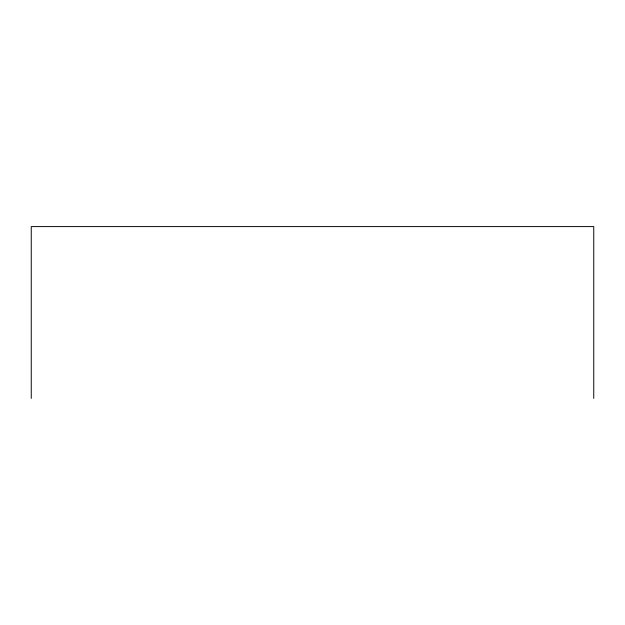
<?xml version="1.0" encoding="UTF-8"?>
<svg xmlns="http://www.w3.org/2000/svg" width="625" height="625" viewBox="0 0 625 625"><rect width="100%" height="100%" fill="white"/><g stroke="black" fill="none" stroke-linecap="round" stroke-linejoin="round"><path stroke-width="0.94" d="M593.75 398.414L593.75 226.586L31.25 226.586L31.25 398.414"/></g></svg>
